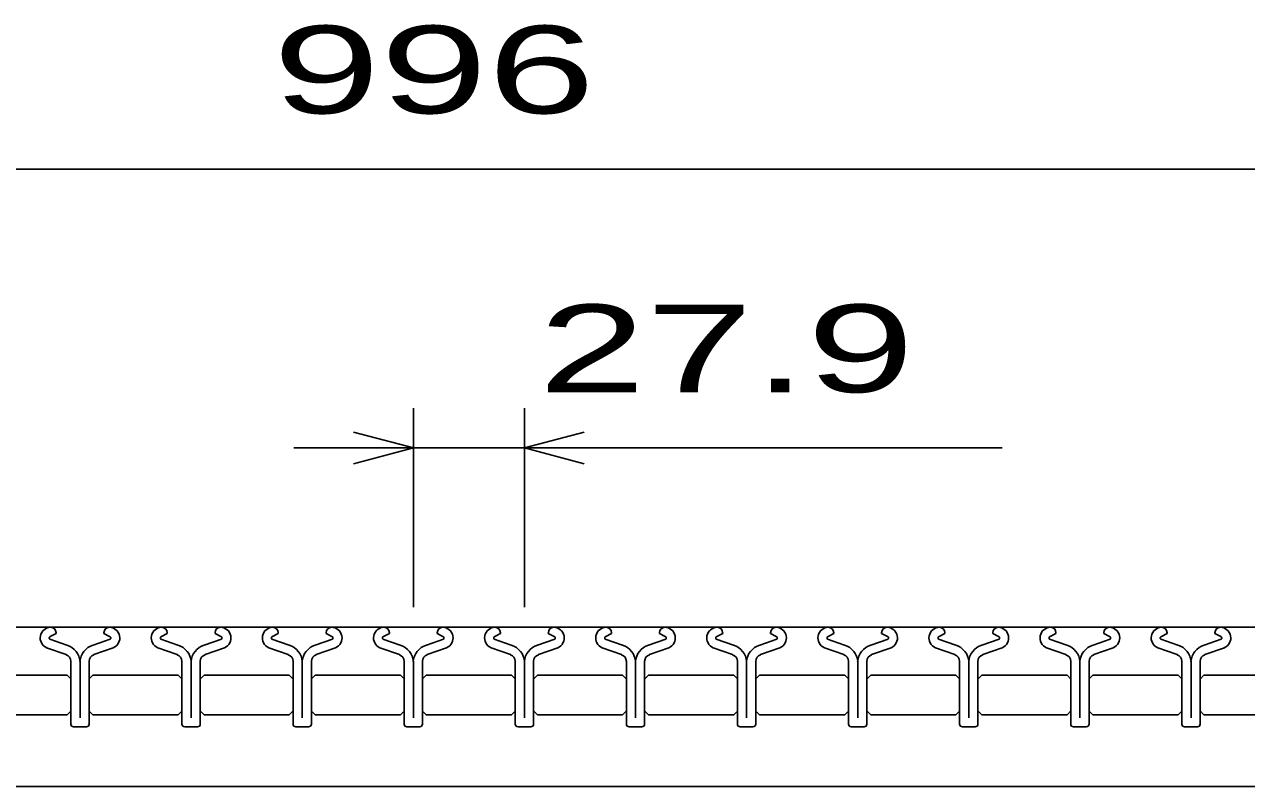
# Model space of a CAD drawing. Units: millimetres, scale not verified. Extents: x -1820 to 1724, y -1285 to 1059.
# Drawn here: x -1037 to -730.1, y -441.4 to -250.1 of the extents above; entities that cross this region are included whole.
import ezdxf
from ezdxf.enums import TextEntityAlignment as Align

# ---------------------------------------------------------------- set-up
doc = ezdxf.new("R2010")
doc.units = ezdxf.units.MM
doc.header["$LTSCALE"] = 10
doc.layers.add('16', color=3, linetype='Continuous', lineweight=25)
doc.layers.add('22', color=2, linetype='Continuous', lineweight=25)
doc.styles.add('ベクトル', font='')
doc.styles.get('ベクトル').set_extended_font_data('ベクトル')

msp = doc.modelspace()

# ---------------------------------------------------------------- linework, layer by layer
at = {"layer": '16'}
for p, q in [((-1423.65, -401.44), (-427.65, -401.44)), ((-1026.35, -405.96), (-1030.67, -404.44)), ((-1030.51, -403.75), (-1029.07, -403.05)), ((-1029.07, -403.05), (-1029.07, -402.82)), ((-1015.45, -404.44), (-1019.77, -405.96)), ((-1017.05, -402.82), (-1017.05, -403.05)), ((-1017.05, -403.05), (-1015.61, -403.75)), ((-998.45, -405.96), (-1002.77, -404.44)), ((-1002.61, -403.75), (-1001.17, -403.05)), ((-1001.17, -403.05), (-1001.17, -402.82)), ((-987.55, -404.44), (-991.87, -405.96)), ((-989.15, -402.82), (-989.15, -403.05)), ((-989.15, -403.05), (-987.71, -403.75)), ((-970.55, -405.96), (-974.87, -404.44)), ((-974.71, -403.75), (-973.27, -403.05)), ((-973.27, -403.05), (-973.27, -402.82)), ((-959.65, -404.44), (-963.97, -405.96)), ((-961.25, -402.82), (-961.25, -403.05)), ((-961.25, -403.05), (-959.81, -403.75)), ((-942.65, -405.96), (-946.97, -404.44)), ((-946.81, -403.75), (-945.37, -403.05)), ((-945.37, -403.05), (-945.37, -402.82)), ((-931.75, -404.44), (-936.07, -405.96)), ((-933.35, -402.82), (-933.35, -403.05)), ((-933.35, -403.05), (-931.91, -403.75)), ((-914.75, -405.96), (-919.07, -404.44)), ((-918.91, -403.75), (-917.47, -403.05)), ((-917.47, -403.05), (-917.47, -402.82)), ((-903.85, -404.44), (-908.17, -405.96)), ((-905.45, -402.82), (-905.45, -403.05)), ((-905.45, -403.05), (-904.01, -403.75)), ((-886.85, -405.96), (-891.17, -404.44)), ((-891.01, -403.75), (-889.57, -403.05)), ((-889.57, -403.05), (-889.57, -402.82)), ((-875.95, -404.44), (-880.27, -405.96)), ((-877.55, -402.82), (-877.55, -403.05)), ((-877.55, -403.05), (-876.11, -403.75)), ((-858.95, -405.96), (-863.27, -404.44)), ((-863.11, -403.75), (-861.67, -403.05)), ((-861.67, -403.05), (-861.67, -402.82)), ((-848.05, -404.44), (-852.37, -405.96)), ((-849.65, -402.82), (-849.65, -403.05)), ((-849.65, -403.05), (-848.21, -403.75)), ((-831.05, -405.96), (-835.37, -404.44)), ((-835.21, -403.75), (-833.77, -403.05)), ((-833.77, -403.05), (-833.77, -402.82)), ((-820.15, -404.44), (-824.47, -405.96)), ((-821.75, -402.82), (-821.75, -403.05)), ((-821.75, -403.05), (-820.31, -403.75)), ((-803.15, -405.96), (-807.47, -404.44)), ((-807.31, -403.75), (-805.87, -403.05)), ((-805.87, -403.05), (-805.87, -402.82)), ((-792.25, -404.44), (-796.57, -405.96)), ((-793.85, -402.82), (-793.85, -403.05)), ((-793.85, -403.05), (-792.41, -403.75)), ((-775.25, -405.96), (-779.57, -404.44)), ((-779.41, -403.75), (-777.97, -403.05)), ((-777.97, -403.05), (-777.97, -402.82)), ((-764.35, -404.44), (-768.67, -405.96)), ((-765.95, -402.82), (-765.95, -403.05)), ((-765.95, -403.05), (-764.51, -403.75)), ((-747.35, -405.96), (-751.67, -404.44)), ((-751.51, -403.75), (-750.07, -403.05)), ((-750.07, -403.05), (-750.07, -402.82)), ((-736.45, -404.44), (-740.77, -405.96)), ((-738.05, -402.82), (-738.05, -403.05)), ((-738.05, -403.05), (-736.61, -403.75)), ((-1031.43, -406.62), (-1026.56, -408.33)), ((-1019.56, -408.33), (-1014.69, -406.62)), ((-1003.53, -406.62), (-998.66, -408.33)), ((-991.66, -408.33), (-986.79, -406.62)), ((-975.63, -406.62), (-970.76, -408.33)), ((-963.76, -408.33), (-958.89, -406.62)), ((-947.73, -406.62), (-942.86, -408.33)), ((-935.86, -408.33), (-930.99, -406.62)), ((-919.83, -406.62), (-914.96, -408.33)), ((-907.96, -408.33), (-903.09, -406.62)), ((-891.93, -406.62), (-887.06, -408.33)), ((-880.06, -408.33), (-875.19, -406.62)), ((-864.03, -406.62), (-859.16, -408.33)), ((-852.16, -408.33), (-847.29, -406.62)), ((-836.13, -406.62), (-831.26, -408.33)), ((-824.26, -408.33), (-819.39, -406.62)), ((-808.23, -406.62), (-803.36, -408.33)), ((-796.36, -408.33), (-791.49, -406.62)), ((-780.33, -406.62), (-775.46, -408.33)), ((-768.46, -408.33), (-763.59, -406.62)), ((-752.43, -406.62), (-747.56, -408.33)), ((-740.56, -408.33), (-735.69, -406.62)), ((-1025.36, -410.03), (-1025.36, -425.75)), ((-1023.05, -424.15), (-1023.05, -410.08)), ((-1020.76, -425.75), (-1020.76, -410.03)), ((-997.46, -410.03), (-997.46, -425.75)), ((-995.15, -424.15), (-995.15, -410.08)), ((-992.86, -425.75), (-992.86, -410.03)), ((-969.56, -410.03), (-969.56, -425.75)), ((-967.25, -424.15), (-967.25, -410.08)), ((-964.96, -425.75), (-964.96, -410.03)), ((-941.66, -410.03), (-941.66, -425.75)), ((-939.35, -424.15), (-939.35, -410.08)), ((-937.06, -425.75), (-937.06, -410.03)), ((-913.76, -410.03), (-913.76, -425.75)), ((-911.45, -424.15), (-911.45, -410.08)), ((-909.16, -425.75), (-909.16, -410.03)), ((-885.86, -410.03), (-885.86, -425.75)), ((-883.55, -424.15), (-883.55, -410.08)), ((-881.26, -425.75), (-881.26, -410.03)), ((-857.96, -410.03), (-857.96, -425.75)), ((-855.65, -424.15), (-855.65, -410.08)), ((-853.36, -425.75), (-853.36, -410.03)), ((-830.06, -410.03), (-830.06, -425.75)), ((-827.75, -424.15), (-827.75, -410.08)), ((-825.46, -425.75), (-825.46, -410.03)), ((-802.16, -410.03), (-802.16, -425.75)), ((-799.85, -424.15), (-799.85, -410.08)), ((-797.56, -425.75), (-797.56, -410.03)), ((-774.26, -410.03), (-774.26, -425.75)), ((-771.95, -424.15), (-771.95, -410.08)), ((-769.66, -425.75), (-769.66, -410.03)), ((-746.36, -410.03), (-746.36, -425.75)), ((-744.05, -424.15), (-744.05, -410.08)), ((-741.76, -425.75), (-741.76, -410.03)), ((-1047.7, -413.44), (-1026.3, -413.44)), ((-1026.3, -413.44), (-1025.3, -414.44)), ((-1020.8, -414.44), (-1019.8, -413.44)), ((-1019.8, -413.44), (-998.4, -413.44)), ((-998.4, -413.44), (-997.4, -414.44)), ((-992.9, -414.44), (-991.9, -413.44)), ((-991.9, -413.44), (-970.5, -413.44)), ((-970.5, -413.44), (-969.5, -414.44)), ((-965, -414.44), (-964, -413.44)), ((-964, -413.44), (-942.6, -413.44)), ((-942.6, -413.44), (-941.6, -414.44)), ((-937.1, -414.44), (-936.1, -413.44)), ((-936.1, -413.44), (-914.7, -413.44)), ((-914.7, -413.44), (-913.7, -414.44)), ((-909.2, -414.44), (-908.2, -413.44)), ((-908.2, -413.44), (-886.8, -413.44)), ((-886.8, -413.44), (-885.8, -414.44)), ((-881.3, -414.44), (-880.3, -413.44)), ((-880.3, -413.44), (-858.9, -413.44)), ((-858.9, -413.44), (-857.9, -414.44)), ((-853.4, -414.44), (-852.4, -413.44)), ((-852.4, -413.44), (-831, -413.44)), ((-831, -413.44), (-830, -414.44)), ((-825.5, -414.44), (-824.5, -413.44)), ((-824.5, -413.44), (-803.1, -413.44)), ((-803.1, -413.44), (-802.1, -414.44)), ((-797.6, -414.44), (-796.6, -413.44)), ((-796.6, -413.44), (-775.2, -413.44)), ((-775.2, -413.44), (-774.2, -414.44)), ((-769.7, -414.44), (-768.7, -413.44)), ((-768.7, -413.44), (-747.3, -413.44)), ((-747.3, -413.44), (-746.3, -414.44)), ((-741.8, -414.44), (-740.8, -413.44)), ((-740.8, -413.44), (-719.4, -413.44)), ((-1026.3, -423.44), (-1047.7, -423.44)), ((-1025.3, -422.44), (-1026.3, -423.44)), ((-1019.8, -423.44), (-1020.8, -422.44)), ((-998.4, -423.44), (-1019.8, -423.44)), ((-997.4, -422.44), (-998.4, -423.44)), ((-991.9, -423.44), (-992.9, -422.44)), ((-970.5, -423.44), (-991.9, -423.44)), ((-969.5, -422.44), (-970.5, -423.44)), ((-964, -423.44), (-965, -422.44)), ((-942.6, -423.44), (-964, -423.44)), ((-941.6, -422.44), (-942.6, -423.44)), ((-936.1, -423.44), (-937.1, -422.44)), ((-914.7, -423.44), (-936.1, -423.44)), ((-913.7, -422.44), (-914.7, -423.44)), ((-908.2, -423.44), (-909.2, -422.44)), ((-886.8, -423.44), (-908.2, -423.44)), ((-885.8, -422.44), (-886.8, -423.44)), ((-880.3, -423.44), (-881.3, -422.44)), ((-858.9, -423.44), (-880.3, -423.44)), ((-857.9, -422.44), (-858.9, -423.44)), ((-852.4, -423.44), (-853.4, -422.44)), ((-831, -423.44), (-852.4, -423.44)), ((-830, -422.44), (-831, -423.44)), ((-824.5, -423.44), (-825.5, -422.44)), ((-803.1, -423.44), (-824.5, -423.44)), ((-802.1, -422.44), (-803.1, -423.44)), ((-796.6, -423.44), (-797.6, -422.44)), ((-775.2, -423.44), (-796.6, -423.44)), ((-774.2, -422.44), (-775.2, -423.44)), ((-768.7, -423.44), (-769.7, -422.44)), ((-747.3, -423.44), (-768.7, -423.44)), ((-746.3, -422.44), (-747.3, -423.44)), ((-740.8, -423.44), (-741.8, -422.44)), ((-719.4, -423.44), (-740.8, -423.44)), ((-1024.66, -426.45), (-1021.46, -426.45)), ((-996.76, -426.45), (-993.56, -426.45)), ((-968.86, -426.45), (-965.66, -426.45)), ((-940.96, -426.45), (-937.76, -426.45)), ((-913.06, -426.45), (-909.86, -426.45)), ((-885.16, -426.45), (-881.96, -426.45)), ((-857.26, -426.45), (-854.06, -426.45)), ((-829.36, -426.45), (-826.16, -426.45)), ((-801.46, -426.45), (-798.26, -426.45)), ((-773.56, -426.45), (-770.36, -426.45)), ((-745.66, -426.45), (-742.46, -426.45)), ((-1423.65, -441.44), (-427.65, -441.44))]:
    msp.add_line(p, q, dxfattribs=at)
for centre, radius, start, end in [((-1030.36, -404.14), 2.7, 90.98, 246.68), ((-1030.52, -402.88), 1.45, 2.5, 85.55), ((-1015.6, -402.88), 1.45, 94.45, 177.5), ((-1015.76, -404.14), 2.7, 293.32, 89.02), ((-1002.46, -404.14), 2.7, 90.98, 246.68), ((-1002.62, -402.88), 1.45, 2.5, 85.55), ((-987.7, -402.88), 1.45, 94.45, 177.5), ((-987.86, -404.14), 2.7, 293.32, 89.02), ((-974.56, -404.14), 2.7, 90.98, 246.68), ((-974.72, -402.88), 1.45, 2.5, 85.55), ((-959.8, -402.88), 1.45, 94.45, 177.5), ((-959.96, -404.14), 2.7, 293.32, 89.02), ((-946.66, -404.14), 2.7, 90.98, 246.68), ((-946.82, -402.88), 1.45, 2.5, 85.55), ((-931.9, -402.88), 1.45, 94.45, 177.5), ((-932.06, -404.14), 2.7, 293.32, 89.02), ((-918.76, -404.14), 2.7, 90.98, 246.68), ((-918.92, -402.88), 1.45, 2.5, 85.55), ((-904, -402.88), 1.45, 94.45, 177.5), ((-904.16, -404.14), 2.7, 293.32, 89.02), ((-890.86, -404.14), 2.7, 90.98, 246.68), ((-891.02, -402.88), 1.45, 2.5, 85.55), ((-876.1, -402.88), 1.45, 94.45, 177.5), ((-876.26, -404.14), 2.7, 293.32, 89.02), ((-862.96, -404.14), 2.7, 90.98, 246.68), ((-863.12, -402.88), 1.45, 2.5, 85.55), ((-848.2, -402.88), 1.45, 94.45, 177.5), ((-848.36, -404.14), 2.7, 293.32, 89.02), ((-835.06, -404.14), 2.7, 90.98, 246.68), ((-835.22, -402.88), 1.45, 2.5, 85.55), ((-820.3, -402.88), 1.45, 94.45, 177.5), ((-820.46, -404.14), 2.7, 293.32, 89.02), ((-807.16, -404.14), 2.7, 90.98, 246.68), ((-807.32, -402.88), 1.45, 2.5, 85.55), ((-792.4, -402.88), 1.45, 94.45, 177.5), ((-792.56, -404.14), 2.7, 293.32, 89.02), ((-779.26, -404.14), 2.7, 90.98, 246.68), ((-779.42, -402.88), 1.45, 2.5, 85.55), ((-764.5, -402.88), 1.45, 94.45, 177.5), ((-764.66, -404.14), 2.7, 293.32, 89.02), ((-751.36, -404.14), 2.7, 90.98, 246.68), ((-751.52, -402.88), 1.45, 2.5, 85.55), ((-736.6, -402.88), 1.45, 94.45, 177.5), ((-736.76, -404.14), 2.7, 293.32, 89.02), ((-1030.34, -404.15), 0.44, 111.91, 222.33), ((-1015.78, -404.15), 0.44, 317.67, 68.09), ((-1002.44, -404.15), 0.44, 111.91, 222.33), ((-987.88, -404.15), 0.44, 317.67, 68.09), ((-974.54, -404.15), 0.44, 111.91, 222.33), ((-959.98, -404.15), 0.44, 317.67, 68.09), ((-946.64, -404.15), 0.44, 111.91, 222.33), ((-932.08, -404.15), 0.44, 317.67, 68.09), ((-918.74, -404.15), 0.44, 111.91, 222.33), ((-904.18, -404.15), 0.44, 317.67, 68.09), ((-890.84, -404.15), 0.44, 111.91, 222.33), ((-876.28, -404.15), 0.44, 317.67, 68.09), ((-862.94, -404.15), 0.44, 111.91, 222.33), ((-848.38, -404.15), 0.44, 317.67, 68.09), ((-835.04, -404.15), 0.44, 111.91, 222.33), ((-820.48, -404.15), 0.44, 317.67, 68.09), ((-807.14, -404.15), 0.44, 111.91, 222.33), ((-792.58, -404.15), 0.44, 317.67, 68.09), ((-779.24, -404.15), 0.44, 111.91, 222.33), ((-764.68, -404.15), 0.44, 317.67, 68.09), ((-751.34, -404.15), 0.44, 111.91, 222.33), ((-736.78, -404.15), 0.44, 317.67, 68.09), ((-1027.64, -410.38), 4.6, 3.78, 73.7), ((-1018.48, -410.38), 4.6, 106.3, 176.22), ((-999.74, -410.38), 4.6, 3.78, 73.7), ((-990.58, -410.38), 4.6, 106.3, 176.22), ((-971.84, -410.38), 4.6, 3.78, 73.7), ((-962.68, -410.38), 4.6, 106.3, 176.22), ((-943.94, -410.38), 4.6, 3.78, 73.7), ((-934.78, -410.38), 4.6, 106.3, 176.22), ((-916.04, -410.38), 4.6, 3.78, 73.7), ((-906.88, -410.38), 4.6, 106.3, 176.22), ((-888.14, -410.38), 4.6, 3.78, 73.7), ((-878.98, -410.38), 4.6, 106.3, 176.22), ((-860.24, -410.38), 4.6, 3.78, 73.7), ((-851.08, -410.38), 4.6, 106.3, 176.22), ((-832.34, -410.38), 4.6, 3.78, 73.7), ((-823.18, -410.38), 4.6, 106.3, 176.22), ((-804.44, -410.38), 4.6, 3.78, 73.7), ((-795.28, -410.38), 4.6, 106.3, 176.22), ((-776.54, -410.38), 4.6, 3.78, 73.7), ((-767.38, -410.38), 4.6, 106.3, 176.22), ((-748.64, -410.38), 4.6, 3.78, 73.7), ((-739.48, -410.38), 4.6, 106.3, 176.22), ((-1027.16, -410.03), 1.8, 0, 70.58), ((-1018.96, -410.03), 1.8, 109.42, 180), ((-999.26, -410.03), 1.8, 0, 70.58), ((-991.06, -410.03), 1.8, 109.42, 180), ((-971.36, -410.03), 1.8, 0, 70.58), ((-963.16, -410.03), 1.8, 109.42, 180), ((-943.46, -410.03), 1.8, 0, 70.58), ((-935.26, -410.03), 1.8, 109.42, 180), ((-915.56, -410.03), 1.8, 0, 70.58), ((-907.36, -410.03), 1.8, 109.42, 180), ((-887.66, -410.03), 1.8, 0, 70.58), ((-879.46, -410.03), 1.8, 109.42, 180), ((-859.76, -410.03), 1.8, 0, 70.58), ((-851.56, -410.03), 1.8, 109.42, 180), ((-831.86, -410.03), 1.8, 0, 70.58), ((-823.66, -410.03), 1.8, 109.42, 180), ((-803.96, -410.03), 1.8, 0, 70.58), ((-795.76, -410.03), 1.8, 109.42, 180), ((-776.06, -410.03), 1.8, 0, 70.58), ((-767.86, -410.03), 1.8, 109.42, 180), ((-748.16, -410.03), 1.8, 0, 70.58), ((-739.96, -410.03), 1.8, 109.42, 180), ((-1024.66, -425.75), 0.7, 180, 270), ((-1021.46, -425.75), 0.7, 270, 0), ((-996.76, -425.75), 0.7, 180, 270), ((-993.56, -425.75), 0.7, 270, 0), ((-968.86, -425.75), 0.7, 180, 270), ((-965.66, -425.75), 0.7, 270, 0), ((-940.96, -425.75), 0.7, 180, 270), ((-937.76, -425.75), 0.7, 270, 0), ((-913.06, -425.75), 0.7, 180, 270), ((-909.86, -425.75), 0.7, 270, 0), ((-885.16, -425.75), 0.7, 180, 270), ((-881.96, -425.75), 0.7, 270, 0), ((-857.26, -425.75), 0.7, 180, 270), ((-854.06, -425.75), 0.7, 270, 0), ((-829.36, -425.75), 0.7, 180, 270), ((-826.16, -425.75), 0.7, 270, 0), ((-801.46, -425.75), 0.7, 180, 270), ((-798.26, -425.75), 0.7, 270, 0), ((-773.56, -425.75), 0.7, 180, 270), ((-770.36, -425.75), 0.7, 270, 0), ((-745.66, -425.75), 0.7, 180, 270), ((-742.46, -425.75), 0.7, 270, 0)]:
    msp.add_arc(centre, radius, start, end, dxfattribs=at)
at = {"layer": '22', "color": 4}
for p, q in [((-1423.65, -286.44), (-427.65, -286.44)), ((-939.35, -396.44), (-939.35, -346.44)), ((-911.45, -346.44), (-911.45, -396.44)), ((-939.35, -356.44), (-954.35, -352.44)), ((-911.45, -356.44), (-896.45, -352.44)), ((-939.35, -356.44), (-969.35, -356.44)), ((-954.35, -360.44), (-939.35, -356.44)), ((-939.35, -356.44), (-911.45, -356.44)), ((-896.45, -360.44), (-911.45, -356.44)), ((-911.45, -356.44), (-791.45, -356.44))]:
    msp.add_line(p, q, dxfattribs=at)

# ---------------------------------------------------------------- texts
at = {"layer": '22', "style": 'ベクトル', "width": 1.65}
for s, p in [(' 996 ', (-988.15, -261.44)), (' 27.9 ', (-921.45, -331.44))]:
    msp.add_text(s, height=21.99, dxfattribs=at).set_placement(p, align=Align.MIDDLE_LEFT)

doc.saveas('drawing.dxf')
